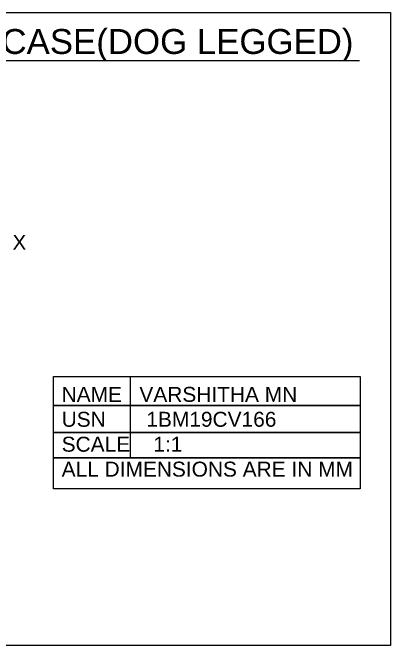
# Model space of a CAD drawing. Header units: millimetres. Extents: x -15359 to 171203, y -161916 to 32466.
# Drawn here: x -6308 to 1271, y 13542 to 26234 of the extents above; entities that cross this region are included whole.
import ezdxf

# ---------------------------------------------------------------- set-up
doc = ezdxf.new("R2010")
doc.units = ezdxf.units.MM
doc.header["$MEASUREMENT"] = 0
doc.styles.get("Standard").update_dxf_attribs({"font": 'Arial.ttf'})

msp = doc.modelspace()

# ---------------------------------------------------------------- linework, layer by layer
for p, q in [((-14728.65134, 25274.43094), (651.91134, 25274.43094)), ((-5488.16193, 18937.0605), (-3949.34849, 18937.0605)), ((-3949.34849, 18937.0605), (-3949.34849, 17303.22439))]:
    msp.add_line(p, q)
for points in [[(-15359.45508, 26234.31502), (1270.95297, 26234.31502), (1270.95297, 13541.94476), (-15359.45508, 13541.94476)], [(-5488.16193, 18937.0605), (664.92876, 18937.0605), (664.92876, 18352.45373), (-5488.16193, 18352.45373)], [(-5488.16193, 18352.45373), (664.92876, 18352.45373), (664.92876, 17814.6155), (-5488.16193, 17814.6155)], [(-5488.16193, 17814.6155), (664.92876, 17814.6155), (664.92876, 17303.22439), (-5488.16193, 17303.22439)], [(-5488.16193, 17303.22439), (664.92876, 17303.22439), (664.92876, 16682.25799), (-5488.16193, 16682.25799)]]:
    msp.add_lwpolyline(points, close=True)

# ---------------------------------------------------------------- texts
at = {"attachment_point": 1}
for s, width, insert, char_height in [('DETAILS OF RCC STAIRCASE(DOG LEGGED)', 16518.4880862, (-14564.44524, 25905.66149), 500), ('X', 853.6227759, (-6312.4237, 21776.64934), 300), ('NAME   VARSHITHA MN\\PUSN       1BM19CV166\\PSCALE    1:1\\PALL DIMENSIONS ARE IN MM', 10715.2681584, (-5324.39036, 18726.98991), 300)]:
    msp.add_mtext_dynamic_manual_height_columns(s, width=width, gutter_width=2500, heights=[0], dxfattribs=dict(at, insert=insert, char_height=char_height))

doc.saveas('drawing.dxf')
